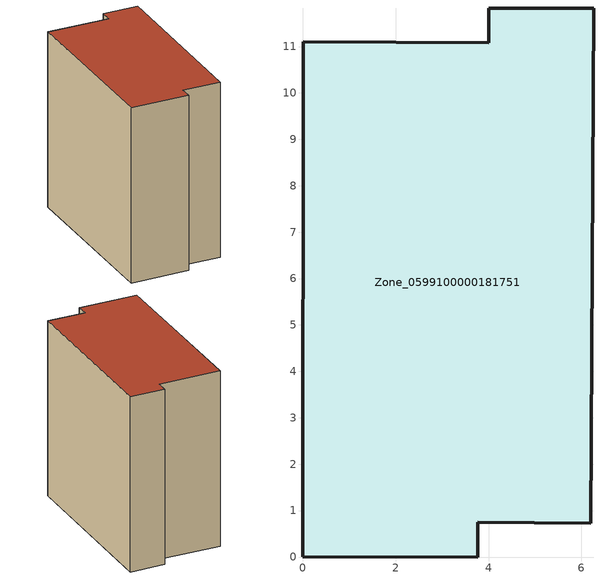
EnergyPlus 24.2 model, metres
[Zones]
Zone_0599100000181751
 floor ground (C_G): 4,11.83 6.26,11.82 6.2,0.73 3.77,0.75 3.77,0 0,0 0.01,11.1 4,11.08 z0
 wall outside (C_F): 0.01,11.1 0,0 3.77,0 3.77,0.75 6.2,0.73 6.26,11.82 4,11.83 4,11.08 0.01,11.1 z0:11.53
 roof outside (C_R): 6.2,0.73 6.26,11.82 4,11.83 4,11.08 0.01,11.1 0,0 3.77,0 3.77,0.75 z11.53
[BUILDING]
Pand.0599100000181751: North Axis=0; Terrain=City; Loads Convergence Tolerance Value=0.04; Temperature Convergence Tolerance Value=0.4; Solar Distribution=FullExterior; Maximum Number of Warmup Days=25; Minimum Number of Warmup Days=1
[Site:Location]
Rotterdam.The.Hague.AP_ZH_NLD Design_Conditions: Latitude=51.96; Longitude=4.45; Time Zone=1; Elevation=-4.5
[SITE:GROUNDTEMPERATURE:BUILDINGSURFACE]
18, 18, 18, 18, 18, 18, 18, 18, 18, 18, 18, 18
[MATERIAL] Thermal Absorptance=0.9; Solar Absorptance=0.7; Visible Absorptance=0.7
Name | Roughness | Thickness | Conductivity | Density | Specific Heat
G.TI.1946 | MediumSmooth | 0.15 | 1 | 540 | 1210
F.TI.1946 | Rough | 0.3 | 0.857143 | 1920 | 840
R.TI.1946 | MediumRough | 0.2 | 0.1 | 1500 | 1000
[CONSTRUCTION]
C_G: G.TI.1946
C_F: F.TI.1946
C_R: R.TI.1946
[ZONE]
Zone_0599100000181751: Type=1; Multiplier=1; Ceiling Height=Autocalculate; Volume=Autocalculate; Floor Area=autocalculate; Part of Total Floor Area=Yes
[ZONEINFILTRATION:DESIGNFLOWRATE]
Infil_Zone_0599100000181751: Zone or ZoneList or Space or SpaceList=Zone_0599100000181751; Schedule=AlwaysOn; Design Flow Rate Calculation Method=Flow/Area; Flow Rate per Floor Area=0.003; Constant Term Coefficient=1; Temperature Term Coefficient=0; Velocity Term Coefficient=0; Velocity Squared Term Coefficient=0
[HVACTEMPLATE:ZONE:IDEALLOADSAIRSYSTEM]
Zone_0599100000181751: Maximum Heating Supply Air Temperature=50; Minimum Cooling Supply Air Temperature=13; Maximum Heating Supply Air Humidity Ratio=0.0156; Minimum Cooling Supply Air Humidity Ratio=0.0077; Heating Limit=NoLimit; Cooling Limit=NoLimit; Dehumidification Control Type=ConstantSensibleHeatRatio; Cooling Sensible Heat Ratio=0.7; Dehumidification Setpoint=60; Humidification Control Type=None; Humidification Setpoint=30; Outdoor Air Method=None; Outdoor Air Flow Rate per Person=0.00944; Outdoor Air Flow Rate per Zone Floor Area=0; Outdoor Air Flow Rate per Zone=0; Demand Controlled Ventilation Type=None; Outdoor Air Economizer Type=NoEconomizer; Heat Recovery Type=None; Sensible Heat Recovery Effectiveness=0.7; Latent Heat Recovery Effectiveness=0.65
[ZONECONTROL:THERMOSTAT]
ThermostatControl_Zone_0599100000181751: Zone or ZoneList=Zone_0599100000181751; Control Type Schedule=DualSetpointControlType; Control 1=Thermostat_Zone_0599100000181751; Temperature Difference Between Cutout And Setpoint=0
[THERMOSTATSETPOINT:DUALSETPOINT]
Thermostat_Zone_0599100000181751: Heating Setpoint Temperature Schedule=HeatingSetpoint_Zone_0599100000181751; Cooling Setpoint Temperature Schedule=CoolingSetpoint_Zone_0599100000181751
[SCHEDULE:COMPACT]
HeatingSetpoint_Zone_0599100000181751: Through: 12/31, For: AllDays, Until: 24:00, 21
CoolingSetpoint_Zone_0599100000181751: Through: 12/31, For: AllDays, Until: 24:00, 24
DualSetpointControlType: Through: 12/31, For: AllDays, Until: 24:00, 4
AlwaysOn: Through: 12/31, For: AllDays, Until: 24:00, 1
